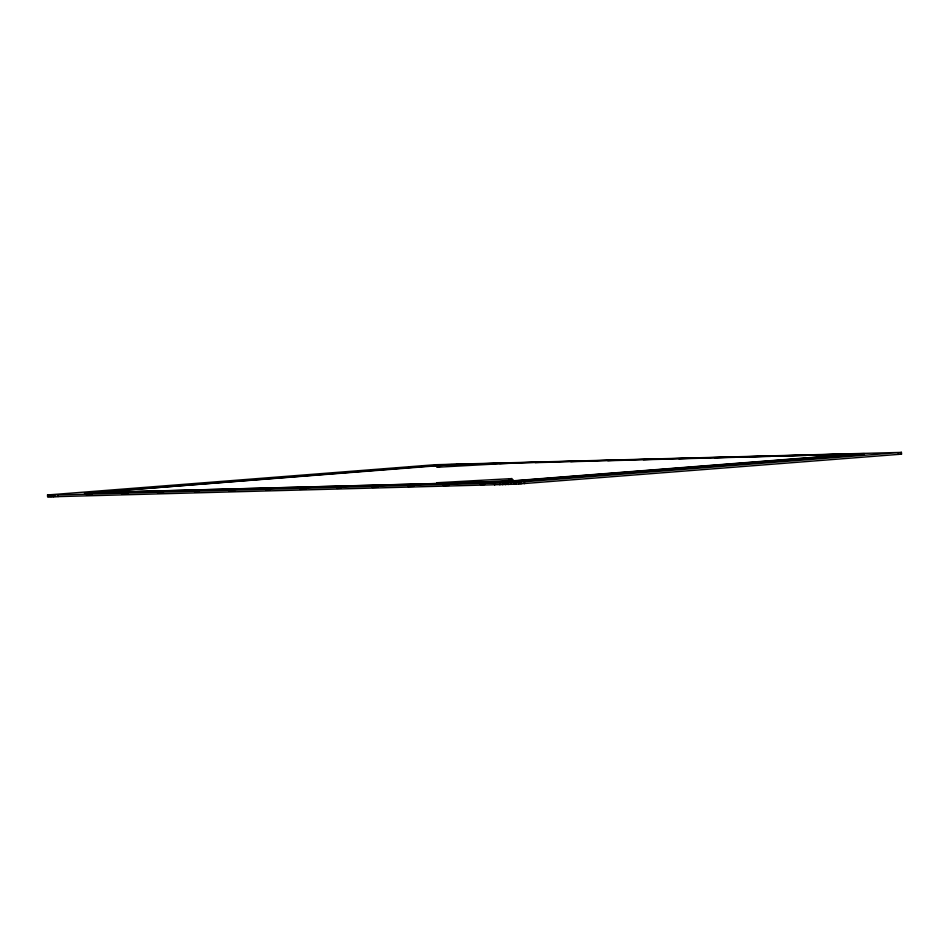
<?xml version="1.0" encoding="UTF-8"?>
<svg xmlns="http://www.w3.org/2000/svg" width="949" height="949" viewBox="0 0 949 949"><rect width="100%" height="100%" fill="white"/><g stroke="black" fill="none" stroke-linecap="round" stroke-linejoin="round"><path stroke-width="1.42" d="M47.45 494.963L435.14 464.713L901.479 452.388L513.8 482.626L58.031 494.963C43.951 493.67 44.295 498.154 58.103 496.624L516.434 484.156L898.478 454.405L901.55 454.037L901.336 452.329M47.521 496.612L55.018 495.9M85.469 492.816L84.497 492.934L503.516 481.795L864.397 453.586L445.389 464.713L84.52 493.35L503.528 482.211L864.42 454.002L850.695 454.274M85.493 493.231L451.712 464.642M450.645 464.903L442.827 464.88M456.149 464.524L857.505 453.859L500.159 481.795L452.768 483.053M464.144 464.536L484.88 463.99M499.696 463.598L520.432 463.041M535.236 462.649L555.972 462.104M570.776 461.712L591.512 461.155M607.811 460.728L627.064 460.218M643.351 459.779L664.086 459.233M678.891 458.83L699.627 458.284M714.443 457.892L735.167 457.335M749.983 456.943L770.718 456.398M785.523 456.006L806.259 455.449M821.075 455.057L841.81 454.512M91.401 492.661L442.4 483.338M92.385 494.892L86.525 495.034M122.006 494.097L127.925 493.943M157.546 493.16L163.477 492.994M194.569 492.175L199.017 492.057M228.638 491.262L234.557 491.108M265.661 490.289L270.109 490.17M299.73 489.376L305.649 489.221M336.753 488.391L341.189 488.272M372.293 487.454L378.224 487.288M407.845 486.505L413.764 486.351M443.385 485.556L449.304 485.402M480.408 484.583L484.856 484.464M900.898 453.942L901.55 454.037M901.253 452.459L901.325 454.12M900.66 452.543L900.731 454.203M898.406 452.756L898.478 454.405M524.441 481.997L524.5 483.658M520.918 482.234L520.977 483.895M518.747 482.365L518.818 484.026M516.363 482.495L516.434 484.156M513.8 482.626L513.86 484.287M511.096 482.756L511.155 484.417M508.296 482.887L508.356 484.536M505.461 482.994L505.52 484.654M502.626 483.112L502.685 484.761M499.838 483.207L499.909 484.856M494.631 483.361L494.702 485.022M58.031 494.963L58.103 496.624M53.583 495.058L53.654 496.718M51.744 495.093L51.815 496.742M50.202 495.093L50.261 496.754M48.98 495.081L49.051 496.742M48.102 495.058L48.174 496.718M47.675 494.88L47.747 496.541M47.592 495.022L47.664 496.671M436.599 465.544L435.935 465.817L439.66 466.754L436.86 467.264L512.294 463.1L436.599 465.544M512.994 480.028L489.862 481.606L436.635 482.744L512.069 478.581L509.269 479.091L512.994 480.028"/></g></svg>
